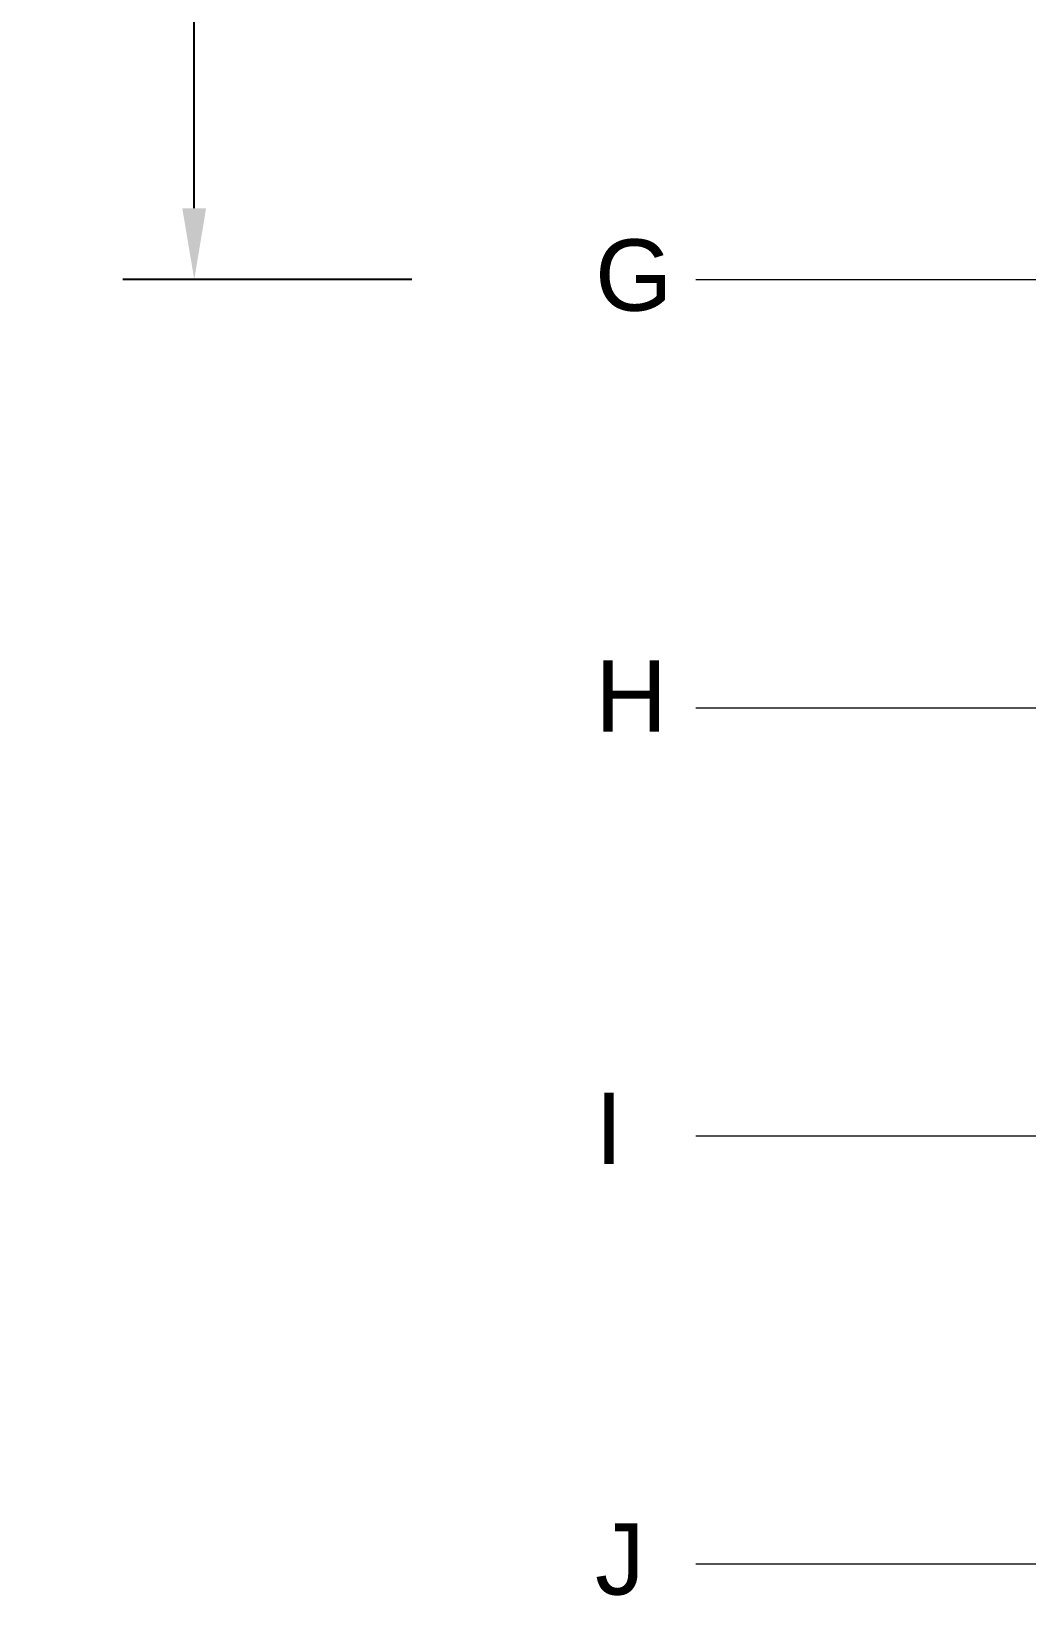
# Model space of a CAD drawing. Header units: millimetres. Extents: x 59762 to 60194, y -87842 to -87548.
# Drawn here: x 59934.57 to 59941.54, y -87793.76 to -87782.8 of the extents above; entities that cross this region are included whole.
import ezdxf

# ---------------------------------------------------------------- set-up
doc = ezdxf.new("R2010")
doc.units = ezdxf.units.MM
doc.linetypes.add('JIS_02_1.2', pattern=[2.5, 1.25, -1.25])
doc.layers.add('opisy', color=7, linetype='Continuous', lineweight=13)
doc.layers.add('wymiary', color=7, linetype='Continuous', lineweight=13)
doc.layers.add('osie', color=7, linetype='JIS_02_1.2', lineweight=5, transparency=0.7)
doc.styles.get("Standard").update_dxf_attribs({"font": 'arial.ttf', "height": 0.02})
doc.styles.add('styl1', font='arial.ttf', dxfattribs={"height": 0.08})
doc.dimstyles.new('wentylacja', dxfattribs={"dimscale": 0, "dimtxt": 0.5, "dimasz": 0.5, "dimexe": 0.5, "dimexo": 0.2, "dimtad": 1, "dimlfac": 100, "dimtxsty": 'styl1', "dimcen": 2.5, "dimadec": 0, "dimazin": 0, "dimtfac": 1, "dimtmove": 0, "dimatfit": 3, "dimfxl": 1, "dimarcsym": 0})

# ---------------------------------------------------------------- blocks, each defined once
blk = doc.blocks.new('*D125')
at = {"layer": 'Defpoints', "color": 0, "transparency": 16777216}
for p in [(59935.707, -87772.536), (59939.221, -87772.536), (59939.221, -87784.536)]:
    blk.add_point(p, dxfattribs=at)
at = {"layer": 'wymiary', "color": 0, "lineweight": -2, "transparency": 16777216}
for p, q in [((59937.231, -87772.536), (59935.207, -87772.536)), ((59935.707, -87784.036), (59935.707, -87773.036)), ((59937.231, -87784.536), (59935.207, -87784.536))]:
    blk.add_line(p, q, dxfattribs=at)
at = {"layer": 'wymiary', "color": 0, "transparency": 16777216}
for points in [[(59935.623, -87773.036), (59935.79, -87773.036), (59935.707, -87772.536)], [(59935.623, -87784.036), (59935.79, -87784.036), (59935.707, -87784.536)]]:
    blk.add_solid(points, dxfattribs=at)
at = {"layer": 'wymiary', "color": 0, "transparency": 16777216, "insert": (59934.826, -87778.536), "char_height": 0.08, "attachment_point": 5, "rotation": 90, "style": 'styl1'}
blk.add_mtext('{\\H6.25x;1200}', dxfattribs=at)

msp = doc.modelspace()

# ---------------------------------------------------------------- linework, layer by layer
at = {"layer": 'osie', "linetype": 'Continuous'}
for p, q in [((59939.220847, -87784.53638), (59974.220847, -87784.53638)), ((59939.220847, -87787.53638), (59974.220847, -87787.53638)), ((59939.220847, -87790.53638), (59974.220847, -87790.53638)), ((59939.220847, -87793.53638), (59974.220847, -87793.53638))]:
    msp.add_line(p, q, dxfattribs=at)

# ---------------------------------------------------------------- texts
at = {"layer": 'opisy', "char_height": 0.5, "attachment_point": 1}
for s, insert in [('G ', (59938.514926, -87784.254533)), ('H ', (59938.514926, -87787.205458)), ('I ', (59938.514926, -87790.234544)), ('J ', (59938.514926, -87793.25225))]:
    msp.add_mtext_dynamic_manual_height_columns(s, width=0.9375, gutter_width=4.6875, heights=[0], dxfattribs=dict(at, insert=insert))

# ---------------------------------------------------------------- dimensions: what is measured, and where the dimension line sits
at = {"layer": 'wymiary'}
dim = msp.add_linear_dim(base=(59935.706542, -87772.53638), p1=(59939.220847, -87784.53638), p2=(59939.220847, -87772.53638), angle=90, text='{\\H6.25x;<>}', dimstyle='wentylacja', override={"dimscale": 1, "dimtix": 0, "dimtofl": 1, "dimtmove": 0, "dimatfit": 3}, dxfattribs=at)
dim.commit()
dim.dimension.update_dxf_attribs({"geometry": '*D125', "text_midpoint": (59934.826256, -87778.53638)})

doc.saveas('drawing.dxf')
